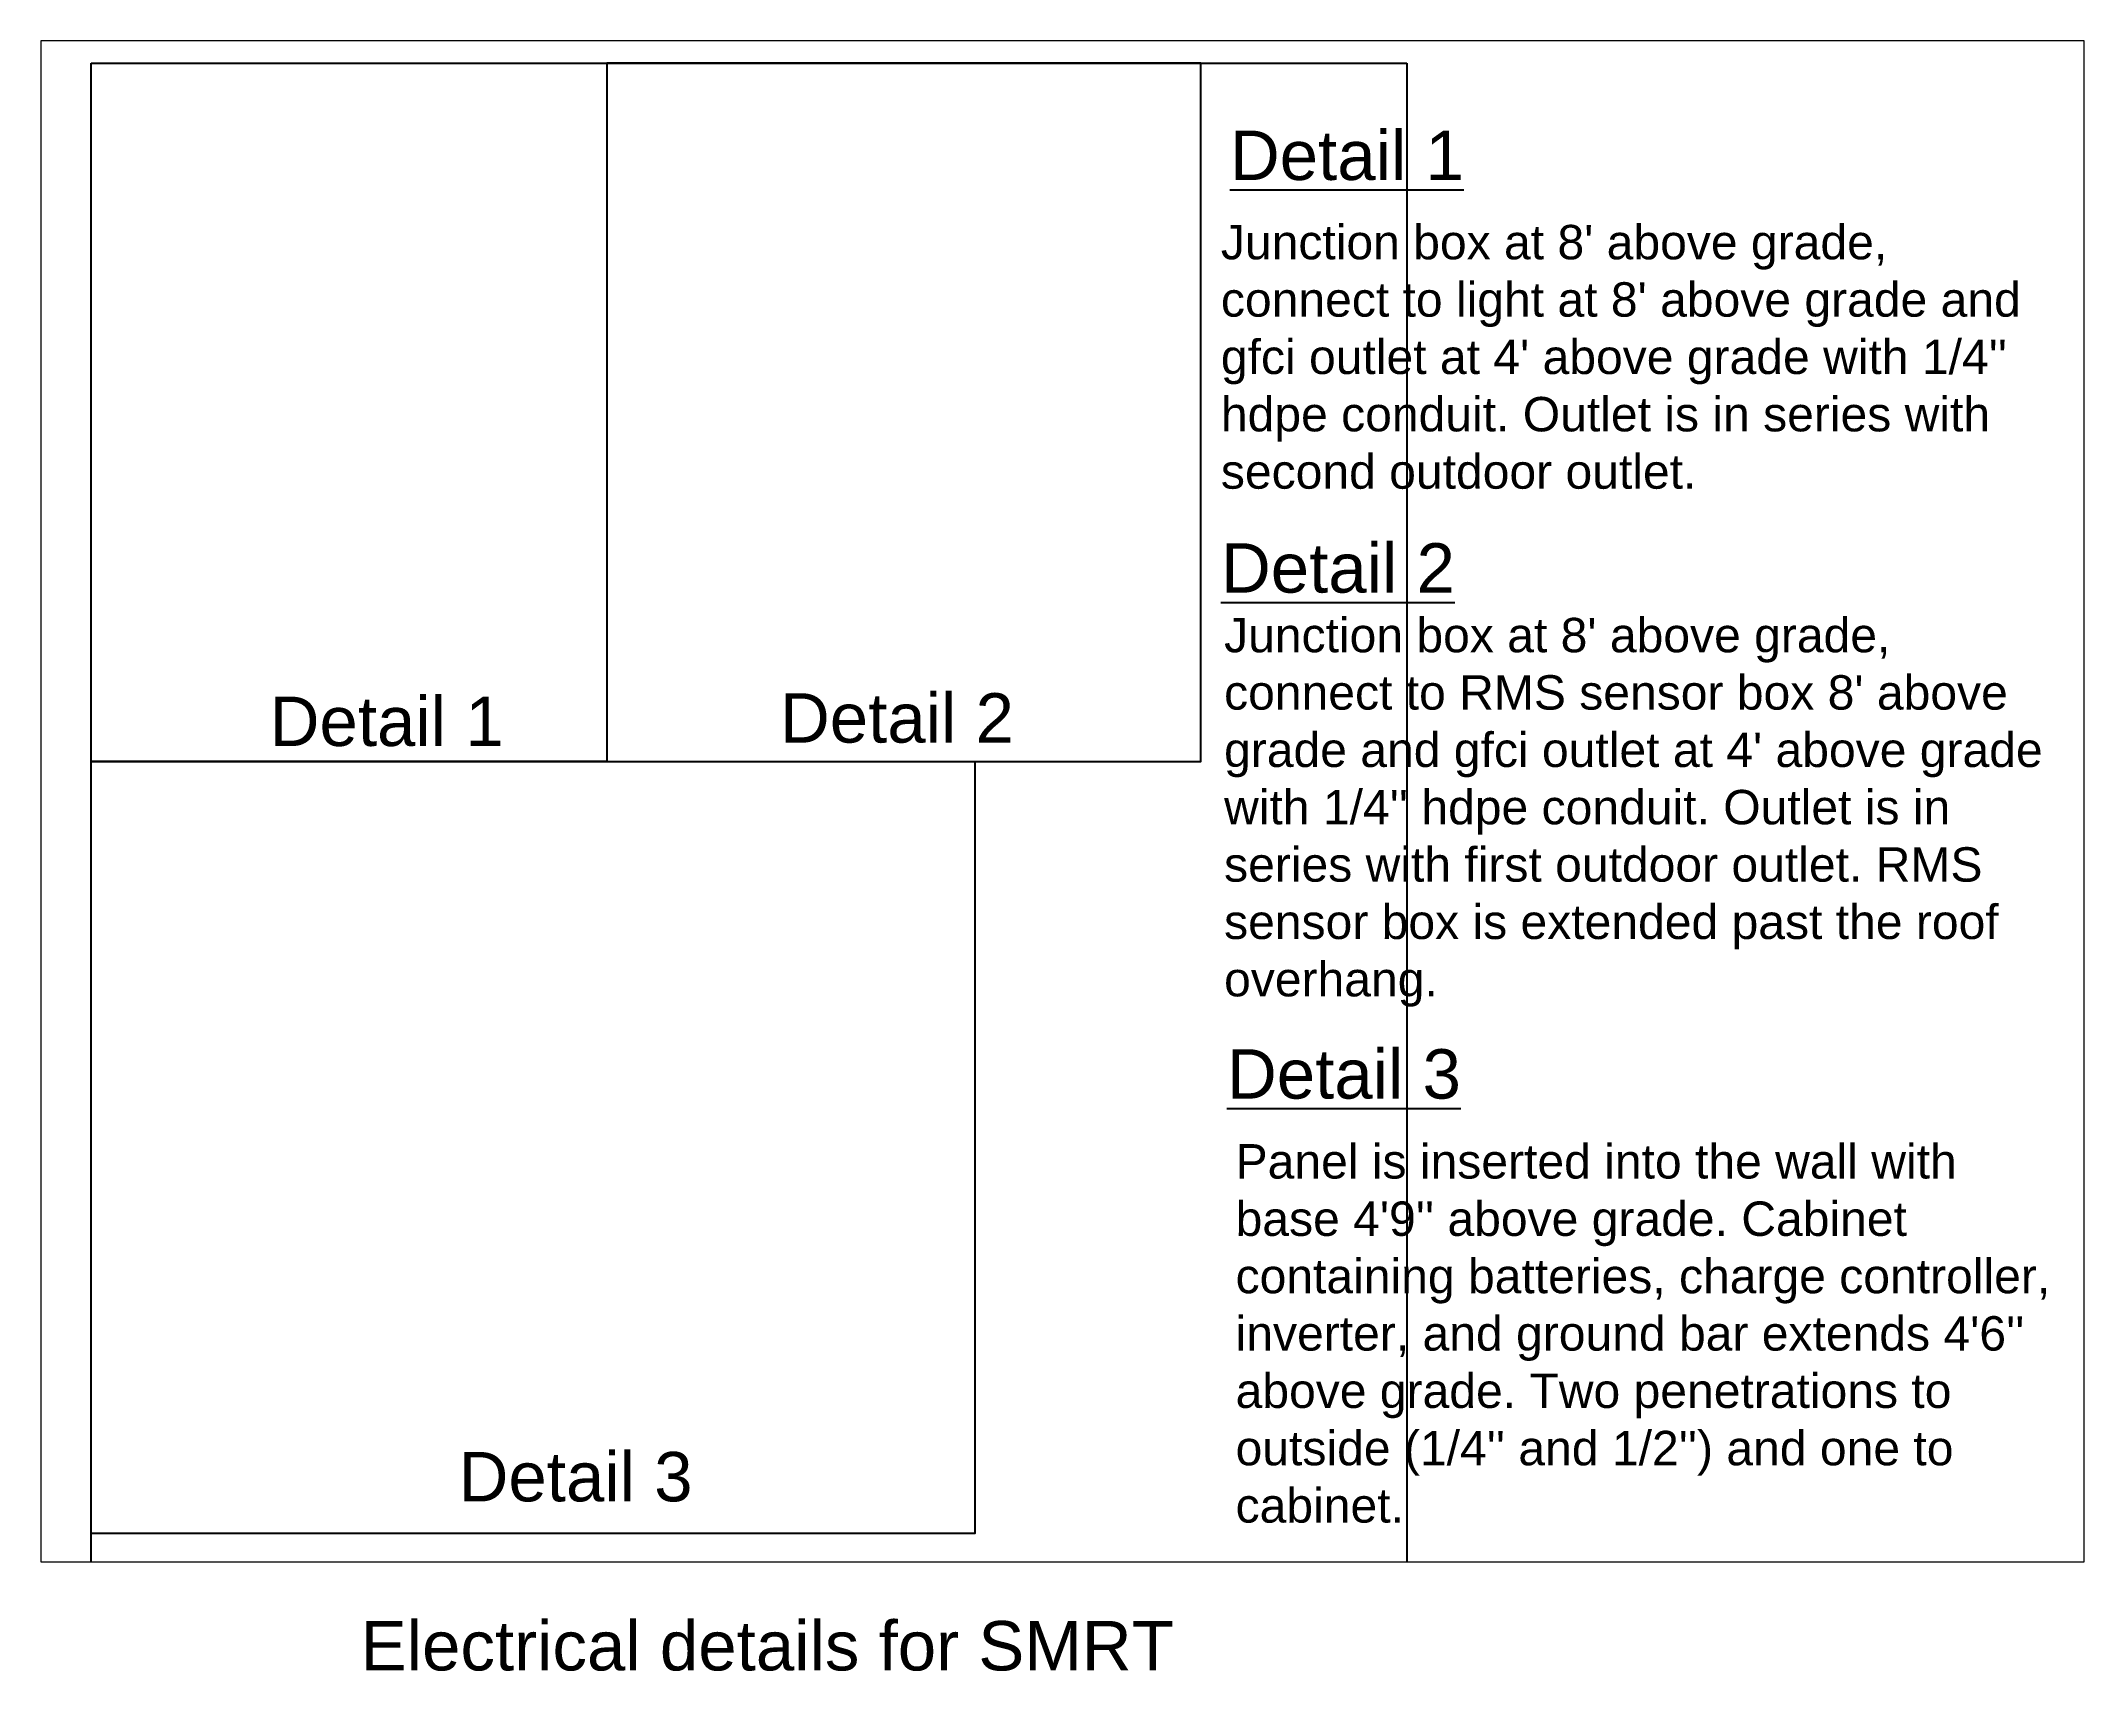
# Paper-space layout 'Layout2' of a CAD drawing. Header units: inches. Extents: x 30 to 267, y 8 to 198.
# The model-space entities are those that its viewports show. They can reach past a viewport. Long polylines and large blocks are cut down to what shows.
import ezdxf

# ---------------------------------------------------------------- set-up
doc = ezdxf.new("R2010")
doc.units = ezdxf.units.IN
for name, color, linetype in [('E.dtl', 7, 'Continuous'), ('E.dtlText', 18, 'Continuous'), ('Hatches', 168, 'Continuous')]:
    doc.layers.add(name, color=color, linetype=linetype)
doc.styles.get("Standard").update_dxf_attribs({"font": 'arial.ttf'})
picture_1 = doc.add_image_def('image1.jpg', size_in_pixel=(1200, 1697))

msp = doc.modelspace()

# ---------------------------------------------------------------- linework, layer by layer
at = {"layer": 'E.dtlText'}
for points in [[(761.81, 222.34), (800.47, 222.34), (800.47, 170.02), (761.81, 170.02)], [(800.47, 170.02), (844.98, 170.02), (844.98, 222.34), (800.47, 222.34)], [(761.81, 170.02), (828.04, 170.02), (828.04, 112.15), (761.81, 112.15)]]:
    msp.add_lwpolyline(points, close=True, dxfattribs=at)

# ---------------------------------------------------------------- pictures from other files: only their frames are drawn
at = {"layer": 'E.dtl'}
image = msp.add_image(picture_1, insert=(761.81, 82.88), size_in_units=(98.62, 139.46), dxfattribs=at)
image.dxf.flags = 7

psp = doc.layouts.new('Layout2')

# ---------------------------------------------------------------- texts
at = {"layer": 'E.dtlText', "attachment_point": 1}
for s, width, insert, char_height in [('{\\LDetail 1}', 46.3349, (167.96, 187.41), 5.7462), ("Junction box at 8' above grade, connect to light at 8' above grade and gfci outlet at 4' above grade with 1/4'' hdpe conduit. Outlet is in series with second outdoor outlet.", 96.3895, (166.92, 176.44), 4), ('{\\LDetail 2}', 46.3349, (166.92, 139.43), 5.7462), ("Junction box at 8' above grade, connect to RMS sensor box 8' above grade and gfci outlet at 4' above grade with 1/4'' hdpe conduit. Outlet is in series with first outdoor outlet. RMS sensor box is extended past the roof overhang.", 96.3895, (167.29, 130.75), 4), ('Detail 1', 30.2215, (56.3, 121.6), 5.746), ('Detail 2', 30.2215, (115.64, 121.99), 5.746), ('{\\LDetail 3}', 46.3349, (167.62, 80.6), 5.7462), ("Panel is inserted into the wall with base 4'9'' above grade. Cabinet containing batteries, charge controller, inverter, and ground bar extends 4'6'' above grade. Two penetrations to outside (1/4'' and 1/2'') and one to cabinet. ", 96.3895, (168.63, 69.56), 4), ('Detail 3', 30.2215, (78.27, 33.77), 5.746), ('Electrical details for SMRT', 194.0924, (66.89, 14.11), 5.7462)]:
    psp.add_mtext_dynamic_manual_height_columns(s, width=width, gutter_width=28.73, heights=[0], dxfattribs=dict(at, insert=insert, char_height=char_height))

# ---------------------------------------------------------------- viewports
at = {"layer": 'Hatches', "view_target_point": (1501.64, 400.29)}
psp.add_viewport(center=(148.5, 109.42), size=(237.6, 176.8397), view_center_point=(-667.02, -233.26), view_height=113.9874, dxfattribs=at)

doc.saveas('drawing.dxf')
